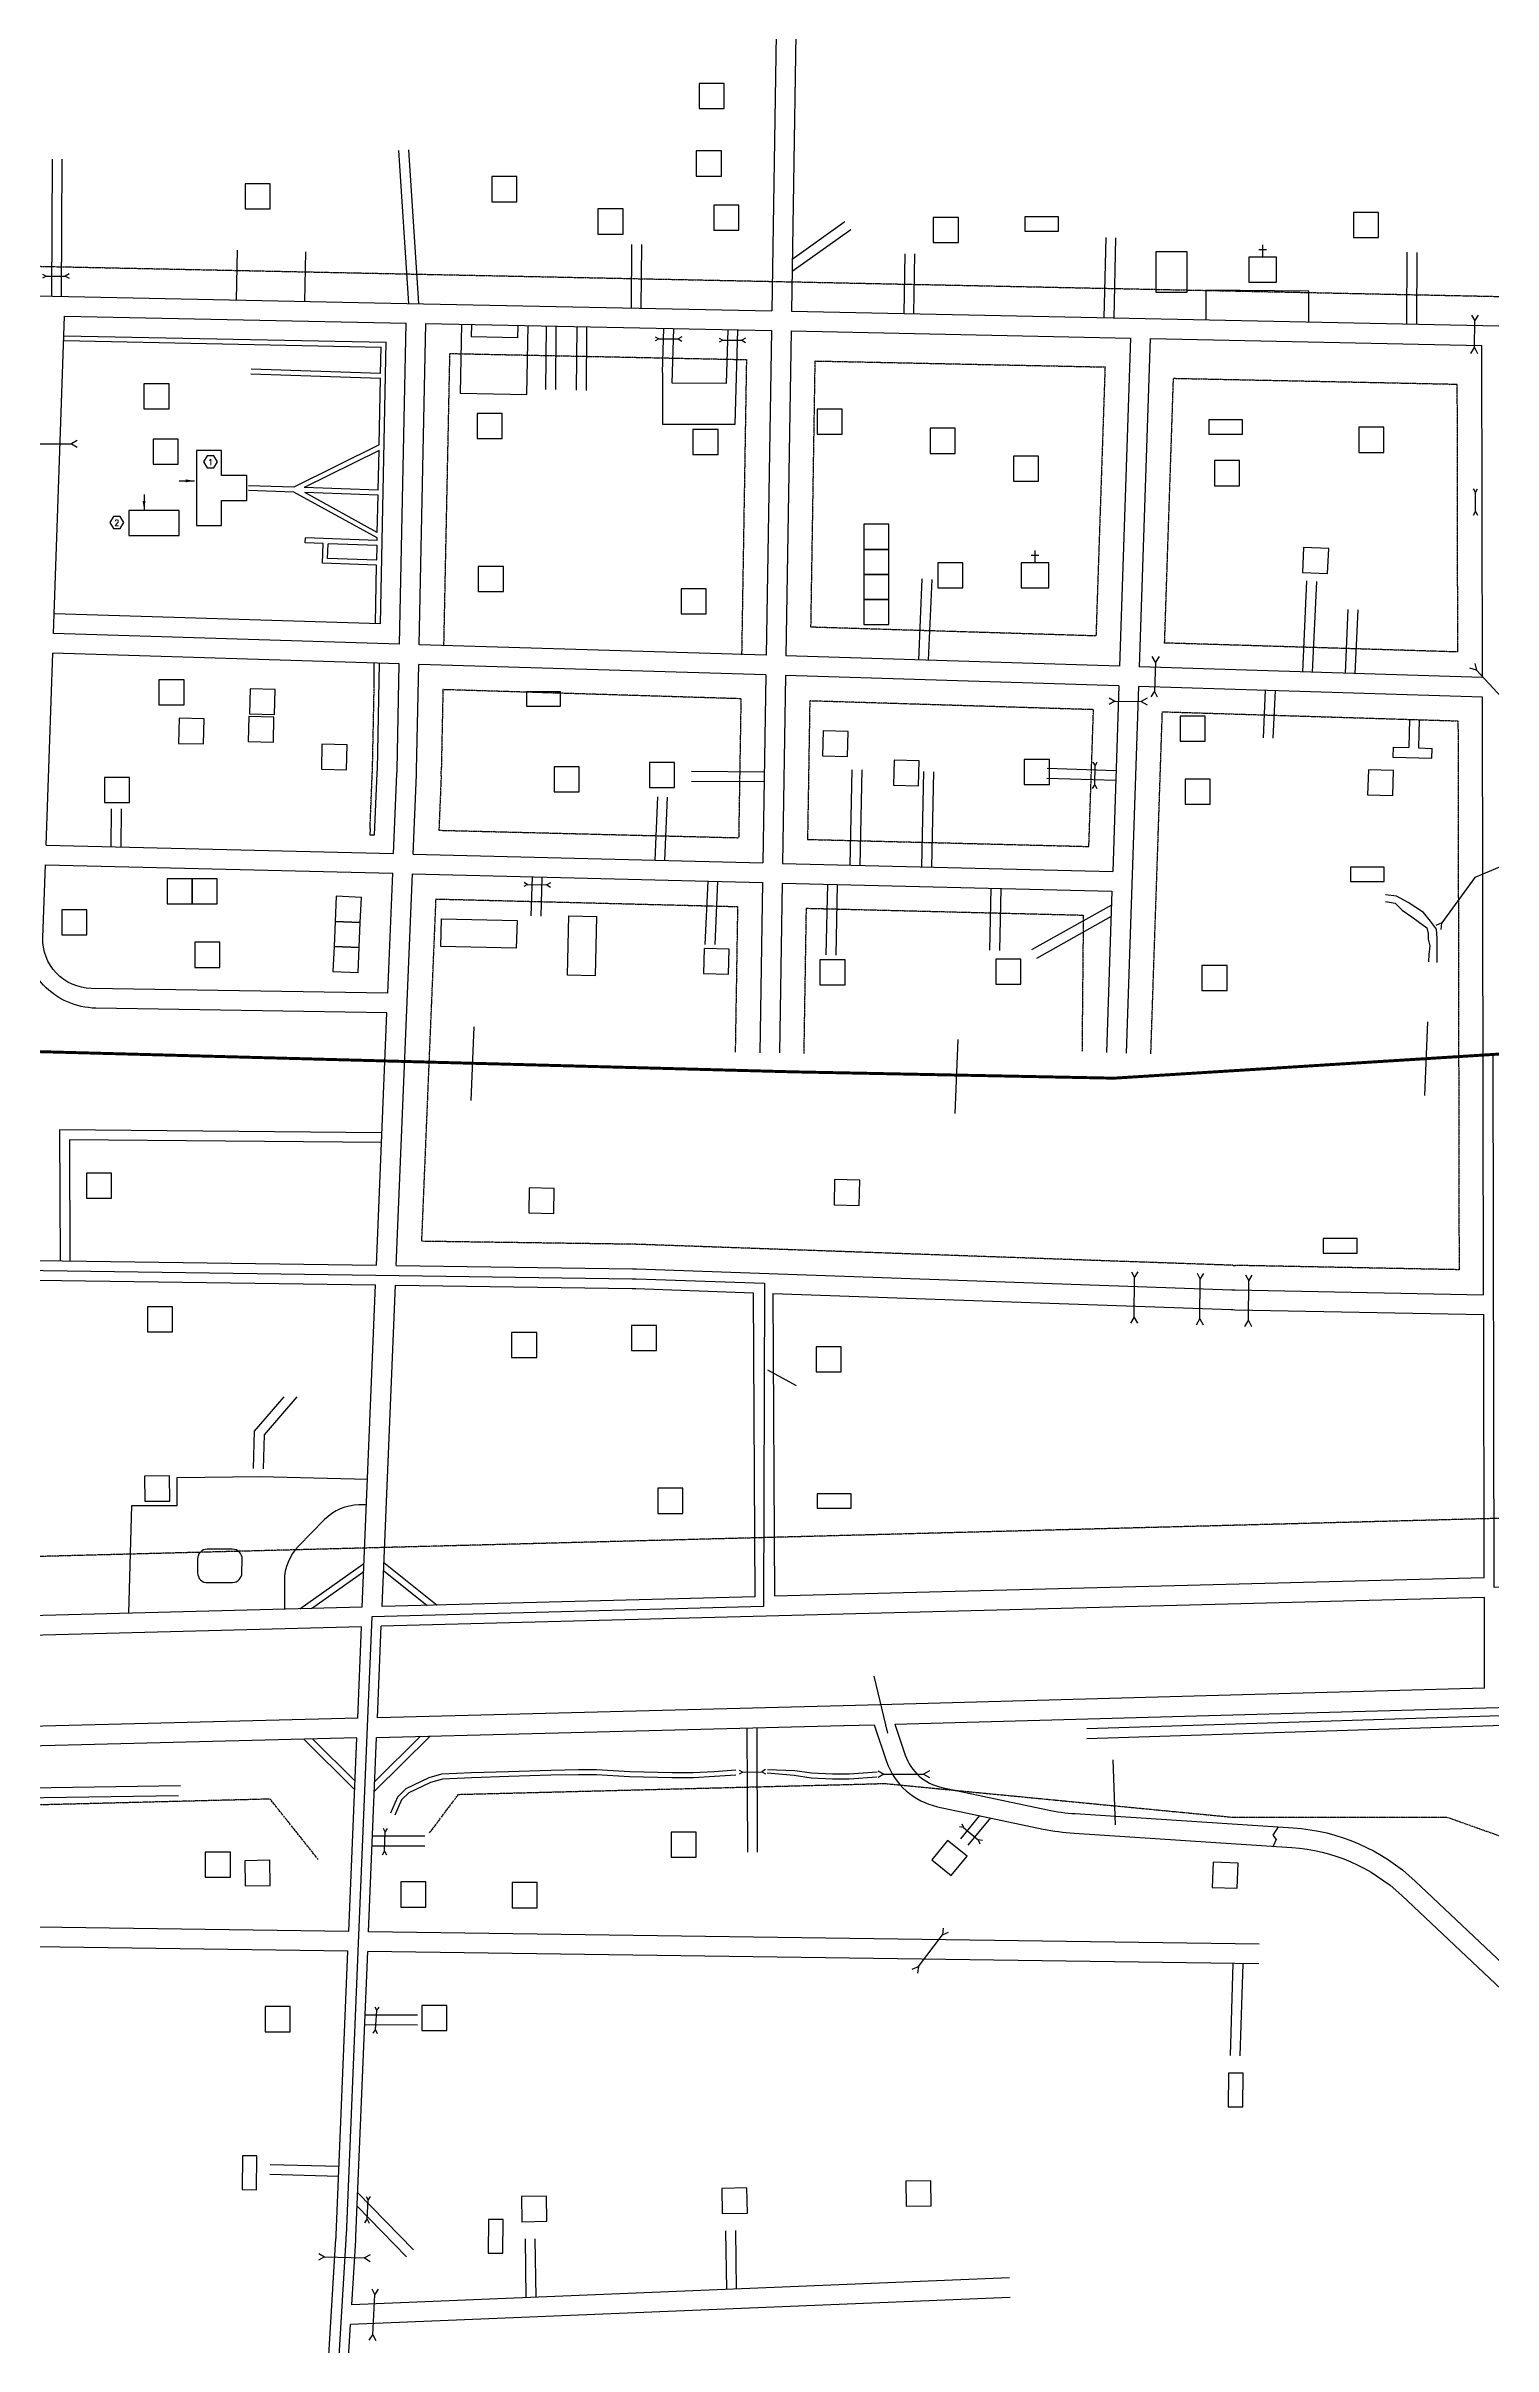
# Model space of a CAD drawing. Header units: inches. Extents: x 2666812 to 2767151, y 580083 to 705712.
# Drawn here: x 2702195 to 2703666, y 620232 to 622571 of the extents above; entities that cross this region are included whole.
import ezdxf
from ezdxf.enums import TextEntityAlignment as Align

# ---------------------------------------------------------------- set-up
doc = ezdxf.new("R2010")
doc.units = ezdxf.units.IN
doc.header["$MEASUREMENT"] = 0
doc.linetypes.add('PHANTOM', pattern=[2.5, 1.25, -0.25, 0.25, -0.25, 0.25, -0.25])
for name, color, linetype in [('BND-MCD', 42, 'Continuous'), ('PLD-LANDBASE', 252, 'Continuous'), ('PLD-PAR', 1, 'Continuous')]:
    doc.layers.add(name, color=color, linetype=linetype)
doc.styles.add('SIMPLEX', font='simplex.shx', dxfattribs={"height": 6})

# ---------------------------------------------------------------- blocks, each defined once
blk = doc.blocks.new('DWELLING2')
blk.add_lwpolyline([(28.3, -25.5), (28.3, 25.5), (-22.7, 25.5), (-22.7, -25.5)], close=True)
blk = doc.blocks.new('CULVERT')
for p, q in [((-52.3, 6.8), (-40.5, 0)), ((-40.5, 0), (-52.3, -6.8)), ((-40.5, 0), (40.5, 0)), ((52.3, 6.8), (40.5, 0)), ((40.5, 0), (52.3, -6.8))]:
    blk.add_line(p, q)
blk = doc.blocks.new('DRWAYCULVERT')
for p, q in [((-13.4, 2.1), (-9.7, 0)), ((-9.7, 0), (-13.4, -2.1)), ((-9.7, 0), (9.7, 0)), ((13.5, 2.2), (9.7, 0)), ((9.7, 0), (13.5, -2.2))]:
    blk.add_line(p, q)
blk = doc.blocks.new('HOUSETRL')
blk.add_lwpolyline([(-34.3, -14.8), (34.3, -14.8), (34.3, 14.8), (-34.3, 14.8)], close=True)
blk = doc.blocks.new('CHURCH')
for points in [[(0, 25.5), (0, 50.5)], [(-7.8, 41), (7.8, 41)]]:
    blk.add_lwpolyline(points)
blk.add_lwpolyline([(-28.3, -25.5), (28.3, -25.5), (28.3, 25.5), (-28.3, 25.5)], close=True)
blk = doc.blocks.new('TIC')
blk.add_line((0, -0.5), (0, 0.5))
blk = doc.blocks.new('CULVERT-LONG-PT1')
for p, q in [((-11.8, 6.8), (0, 0)), ((0, 0), (-11.8, -6.8))]:
    blk.add_line(p, q)
blk = doc.blocks.new('CULVERT-LONG-PT2')
for p, q in [((11.8, 6.8), (0, 0)), ((0, 0), (11.8, -6.8))]:
    blk.add_line(p, q)
blk = doc.blocks.new('SPLICE')
blk.add_lwpolyline([(0, 0, 0, 6, 0), (17.9, 0, 6, 6, 0)], format="xyseb")
blk = doc.blocks.new('PLD-MarkDwell')
blk.add_lwpolyline([(-3.5, 6.4), (-7, 0.3), (-3.5, -5.8), (3.5, -5.8), (7, 0.3), (3.5, 6.4)], close=True)
at = {"style": 'SIMPLEX'}
blk.add_attdef('LABEL', text='', height=6, dxfattribs=at).set_placement((0, 0), align=Align.MIDDLE)

msp = doc.modelspace()

# ---------------------------------------------------------------- linework, layer by layer
at = {"layer": 'BND-MCD'}
for points in [[(2706503.4, 622973.9), (2705036, 622617.6, 0.159728), (2704924.8, 622548.7), (2704888.3, 622505.4), (2704914.2, 622060, -0.010508), (2704914.5, 622052), (2704921.5, 621615.8, -0.012051), (2704921.4, 621606.7), (2704903.1, 621035.8), (2703667, 621003.6), (2703666, 621545.8), (2703279.4, 621521.5), (2702954.9, 621528.1), (2702539.6, 621539.2), (2700635, 621589.8), (2699184.8, 621628.5)], [(2699834.3, 620965.5), (2700299.6, 620921.6, 0.029288), (2700321.9, 620920.8), (2701676.5, 620952.1), (2701684.8, 621333), (2702530.3, 621321.2), (2702791, 621317.5, -0.005308), (2702795, 621317.4), (2702925.5, 621312.8), (2702924.5, 620984.2), (2702526.1, 620973.8), (2702521.8, 620870.2), (2702512, 620633.2), (2702500, 620344.4, -0.004635), (2702499.8, 620340.5), (2702409.1, 618831.1)]]:
    msp.add_lwpolyline(points, format="xyb", dxfattribs=at)
at = {"layer": 'PLD-LANDBASE'}
for p, q in [((2702821.7, 622186.6), (2702895.7, 622186.6)), ((2702458.5, 622065.7), (2702458.7, 622070.7)), ((2702476, 622045.1), (2702476.7, 622065.1)), ((2702481.2, 622049.9), (2702481.7, 622064.9)), ((2702958, 621208.7), (2702928.8, 621224.5)), ((2703050.6, 620855.5), (2703037, 620913.2)), ((2703279.5, 620828.2), (2703281.7, 620762.1))]:
    msp.add_line(p, q, dxfattribs=at)
at = {"layer": 'PLD-LANDBASE', "linetype": 'PHANTOM'}
for points in [[(2699582.5, 624285.5), (2700062.5, 623773.4, 0.030233), (2700072.1, 623764.2), (2700290.6, 623581.4), (2700353.4, 623541.8), (2700666.4, 623279.9, 0.006745), (2700668.5, 623278.2), (2700799.8, 623174.2), (2700849.3, 623122.2), (2701332.6, 622739.3, -0.05081), (2701374.8, 622698.3), (2701463.8, 622592.1), (2701488.1, 622578.8), (2701551, 622503.7, 0.138337), (2701779.4, 622385.5), (2701824.8, 622376.2, 0.045528), (2701842.9, 622374.1), (2702100.1, 622368.8), (2702099.7, 622348.8), (2702562.5, 622339.2), (2702953.4, 622331.2)], [(2702953.4, 622331.2), (2704015.8, 622309.2, 0.010658), (2704023.1, 622309.2), (2704889.7, 622328.2)], [(2702524.4, 621775.3), (2702526.7, 621831.8, 0.005212), (2702526.9, 621835.5), (2702528.6, 621918.6)], [(2702901.4, 621907.2), (2702598.5, 621916.5), (2702596.8, 621834, -0.005212), (2702596.7, 621828.9), (2702594.4, 621773.5), (2702899.1, 621765.9)], [(2703318.1, 621546), (2703329.8, 621894), (2703630.3, 621884.7), (2703631.4, 621326.6), (2703404.2, 621331, -0.003938), (2703401.4, 621331.1), (2702796.3, 621352.4, 0.005308), (2702791.5, 621352.5), (2702577, 621355.5), (2702591.5, 621703.6), (2702898, 621695.9), (2702895.6, 621547.7)]]:
    msp.add_lwpolyline(points, format="xyb", dxfattribs=at)
at = {"layer": 'PLD-LANDBASE'}
for points in [[(2702937.3, 622583.1), (2702932.8, 622301.6)], [(2702957.3, 622583.1), (2702952.8, 622301.3)], [(2702200.8, 622316.7), (2702201.6, 622455.8)], [(2702210.8, 622316.5), (2702211.6, 622455.8)], [(2702563.8, 622309.2), (2702553.7, 622464.7)], [(2702573.9, 622309), (2702563.7, 622465.4)], [(2702953.4, 622341.9), (2703013, 622384.4)], [(2702953.6, 622354.4), (2703007.2, 622392.6)], [(2702388.6, 622312.8), (2702389.6, 622363.5)], [(2702458.2, 622311), (2702459.2, 622361.7)], [(2702790.2, 622369.1), (2702789.7, 622304.5)], [(2702800.2, 622369), (2702799.7, 622304.3)], [(2703270.8, 622294.6), (2703272.6, 622376.1)], [(2703280.8, 622294.4), (2703282.6, 622375.9)], [(2703578.4, 622288.3), (2703578.8, 622361.2)], [(2703588.4, 622288), (2703588.8, 622361.1)], [(2703067.3, 622298.9), (2703068.2, 622359.8)], [(2703077.3, 622298.7), (2703078.2, 622359.6)], [(2701546.2, 622330.3), (2702561.8, 622309.2)], [(2703478.6, 622290.3), (2703478.6, 622321.6), (2703374, 622322.8), (2703374, 622292.5)], [(2702202.6, 621973.7), (2702213.8, 622296.4)], [(2702213.8, 622296.4), (2702561.2, 622289.3)], [(2702561.8, 622309.2), (2702932.8, 622301.6)], [(2703647, 622264.3), (2703647.5, 622291.4)], [(2702213.3, 622271.5), (2702535.7, 622264.8)], [(2702213.4, 622276.4), (2702540.8, 622269.7)], [(2702534.9, 621983.5), (2702540.8, 622269.7)], [(2702554.5, 621962.8), (2702561.2, 622289.3)], [(2702574.5, 621962.2), (2702581.2, 622288.8)], [(2702581.2, 622288.8), (2702932.4, 622281.6)], [(2702617.4, 622288.1), (2702616, 622217.9), (2702683.7, 622216.6), (2702685, 622286.7)], [(2702627.4, 622287.9), (2702627.1, 622275.3)], [(2702674.8, 622274.2), (2702627.1, 622275.3)], [(2702674.8, 622274.2), (2702675, 622286.9)], [(2702703.3, 622286.3), (2702702.8, 622221.8)], [(2702713.3, 622286.2), (2702712.8, 622221.6)], [(2702734.5, 622285.5), (2702734, 622221)], [(2702744.5, 622285.5), (2702744, 622220.8)], [(2702821.8, 622239), (2702823.1, 622283.8)], [(2702831.5, 622228.3), (2702833.1, 622283.6)], [(2702888, 622282.5), (2702886.4, 622227.8)], [(2702898, 622282.2), (2702895.2, 622186.6)], [(2702932.4, 622281.6), (2702927.1, 621951.4)], [(2702952.4, 622281.2), (2702947.1, 621950.8)], [(2702952.4, 622281.2), (2703297.5, 622274)], [(2703297.5, 622274), (2703286.3, 621940.3)], [(2703317.5, 622273.6), (2703306.3, 621939.7)], [(2703317.5, 622273.6), (2703654.5, 622266.6)], [(2703655.2, 621929), (2703654.5, 622266.6)], [(2702535.2, 622237.8), (2702535.7, 622264.8)], [(2702535.1, 622232.8), (2702403.3, 622237.4)], [(2702535.2, 622237.8), (2702403.4, 622242.3)], [(2702533.7, 622165.4), (2702535.1, 622232.8)], [(2702540.2, 622237.6), (2702540.2, 622237.6)], [(2702821.8, 622239), (2702821.8, 622186.6)], [(2702886.4, 622227.8), (2702831.5, 622228.3)], [(2702533.7, 622165.4), (2702447.1, 622122.3)], [(2702533.6, 622159.8), (2702457.6, 622122)], [(2702532.7, 622119.4), (2702533.6, 622159.8)], [(2702447, 622117.3), (2702400.8, 622118.9)], [(2702447.1, 622122.3), (2702401, 622123.9)], [(2702531.7, 622070.7), (2702447, 622117.3)], [(2702532.7, 622119.4), (2702457.6, 622122)], [(2702532.6, 622114.4), (2702458.1, 622116.9)], [(2702531.8, 622076.3), (2702458.1, 622116.9)], [(2702531.8, 622076.3), (2702532.6, 622114.4)], [(2702537.8, 622119.2), (2702537.7, 622119.2)], [(2702476.7, 622065.1), (2702458.5, 622065.7)], [(2702531.7, 622068.1), (2702458.7, 622070.7)], [(2702531.6, 622063.2), (2702481.7, 622064.9)], [(2702531.3, 622048.1), (2702531.6, 622063.2)], [(2702531.7, 622068.1), (2702531.7, 622070.7)], [(2702531.1, 622043.1), (2702476, 622045.1)], [(2702531.3, 622048.1), (2702481.2, 622049.9)], [(2702529.9, 621983.6), (2702531.1, 622043.1)], [(2703085.4, 622029), (2703081.8, 621946.6)], [(2703095.4, 622028.6), (2703091.8, 621946.3)], [(2703476.4, 622027.1), (2703472.2, 621934.6)], [(2703486.4, 622026.6), (2703482.2, 621934.3)], [(2702534.9, 621983.5), (2702203.2, 621993.6)], [(2703518.4, 621998.1), (2703515.5, 621933.3)], [(2703528.4, 621997.7), (2703525.5, 621933)], [(2702554.5, 621962.8), (2702202.6, 621973.7)], [(2702555.1, 621982.8), (2702554.9, 621982.8)], [(2702195.1, 621758.5), (2702201.9, 621953.7)], [(2702554.1, 621942.8), (2702201.9, 621953.7)], [(2702528.6, 621918.6), (2702528.6, 621943.6)], [(2702926.8, 621931.4), (2702574.1, 621942.2)], [(2702927.1, 621951.4), (2702574.5, 621962.2)], [(2703286.3, 621940.3), (2702947.1, 621950.8)], [(2703655.2, 621929), (2703306.3, 621939.7)], [(2703322.8, 621944.3), (2703321.8, 621915)], [(2702926.8, 621931.4), (2702923.7, 621740.3)], [(2702946.8, 621930.8), (2702943.7, 621739.8)], [(2703285.6, 621920.4), (2702946.8, 621930.8)], [(2703285.6, 621920.4), (2703279.3, 621731.4)], [(2703305.6, 621919.7), (2703293.1, 621546.8)], [(2703655.2, 621909), (2703305.6, 621919.7)], [(2703434.4, 621915.8), (2703432.3, 621867.6)], [(2703649, 621936.4), (2703687.5, 621894.8)], [(2703281.5, 621904.8), (2703308.4, 621904.5)], [(2703444.4, 621915.5), (2703442.2, 621867.1)], [(2703656.4, 621301.1), (2703655.2, 621909)], [(2703580.9, 621886.3), (2703580.2, 621857.5)], [(2703590.9, 621886), (2703590.2, 621857.2)], [(2703564.5, 621857.9), (2703564.2, 621847.9)], [(2703564.2, 621847.9), (2703603.8, 621846.7)], [(2703564.5, 621857.9), (2703580.2, 621857.5)], [(2703590.2, 621857.2), (2703604.1, 621856.7)], [(2703603.8, 621846.7), (2703604.1, 621856.7)], [(2702925, 621822.7), (2702851, 621823.1)], [(2702925.2, 621832.7), (2702851.1, 621833.1)], [(2703012.5, 621738.1), (2703014.6, 621835)], [(2703022.5, 621737.8), (2703024.6, 621834.8)], [(2703085.4, 621736.3), (2703087.5, 621833.2)], [(2703095.4, 621736), (2703097.5, 621833)], [(2703282.4, 621824.1), (2703212.5, 621826.2)], [(2703282.7, 621834), (2703212.8, 621836.2)], [(2702814.1, 621743), (2702816.9, 621807.4)], [(2702824.1, 621742.8), (2702826.9, 621807)], [(2702261.4, 621756.6), (2702261.7, 621795.2)], [(2702271.4, 621756.6), (2702271.7, 621795.2)], [(2702195.1, 621758.5), (2702548.4, 621749.7)], [(2702524.4, 621775.3), (2702524.3, 621768.8)], [(2702194.4, 621738.5), (2702547.5, 621729.7)], [(2702542.5, 621607.7), (2702547.5, 621729.7)], [(2702551, 621330.9), (2702567.5, 621729.2)], [(2702567.5, 621729.2), (2702923.4, 621720.3)], [(2702568.4, 621749.2), (2702923.7, 621740.3)], [(2702943.7, 621739.8), (2703279.3, 621731.4)], [(2703682.9, 621740.4), (2703647.5, 621725.4)], [(2702689.1, 621726.1), (2702688, 621686.4)], [(2702699.1, 621725.9), (2702698, 621686.1)], [(2702865.2, 621657.5), (2702868, 621721.9)], [(2702875.2, 621657.3), (2702878, 621721.4)], [(2702923.4, 621720.3), (2702920.6, 621547.3)], [(2702943.4, 621719.8), (2702940.6, 621547)], [(2702943.4, 621719.8), (2703278.6, 621711.4)], [(2702988.1, 621646.7), (2702989.7, 621718.6)], [(2702998.1, 621646.5), (2702999.7, 621718.4)], [(2703155.5, 621714.5), (2703154.1, 621651.4)], [(2703165.5, 621714.3), (2703164.1, 621651.2)], [(2703278.6, 621711.4), (2703273.1, 621547.5)], [(2703608.4, 621672.8), (2703602.3, 621681.1), (2703595.2, 621690), (2703579.5, 621700.1), (2703567.7, 621706.6), (2703556.7, 621707.9)], [(2703647.5, 621725.4), (2703613.9, 621679.3)], [(2703278.1, 621697.4), (2703196.8, 621651.9)], [(2703277.8, 621685.7), (2703201.7, 621643.2)], [(2703556.7, 621701.2), (2703566.5, 621699.2), (2703573.5, 621692.1), (2703583.5, 621685.6), (2703589.8, 621680.7), (2703598.7, 621674.2), (2703600.1, 621668.6), (2703600.1, 621662.6), (2703601.6, 621655.9), (2703600.7, 621647), (2703600.3, 621639.8)], [(2703609, 621638.9), (2703609, 621645.2), (2703609, 621655.2), (2703609, 621663.9), (2703608.4, 621672.8)], [(2702531, 621331.1), (2702541.6, 621587.7)], [(2702536.6, 621465.9), (2702208.7, 621468.9), (2702209.4, 621335.6)], [(2702536.2, 621455.9), (2702218.8, 621458.8), (2702219.4, 621335.5)], [(2701695, 621342.8), (2702531, 621331.1)], [(2701694.6, 621322.8), (2702530.1, 621311.2)], [(2702516.5, 620983.5), (2702530.1, 621311.2)], [(2702536.6, 620984.1), (2702550.2, 621310.9)], [(2702913.9, 621303.2), (2702915.7, 620994)], [(2702933.9, 621302.5), (2702935.7, 620994.5)], [(2703657, 621013.3), (2703656.5, 621281.1)], [(2702406, 621124.6), (2702407.1, 621162.4), (2702437.2, 621197.2)], [(2702416, 621124.3), (2702417, 621158.6), (2702450.4, 621197.2)], [(2702279.2, 620977.3), (2702282.3, 621086.9), (2702328.4, 621086.9), (2702328.5, 621115.3), (2702412.8, 621116.2), (2702522, 621113.8)], [(2702453.1, 620981.9), (2702518.2, 621028)], [(2702538.4, 621028.9), (2702592.7, 620985.5)], [(2702464.9, 620982.2), (2702518.1, 621019.8)], [(2702538.1, 621020.8), (2702582.5, 620985.3)], [(2703657, 621013.3), (2702935.7, 620994.5)], [(2703657.1, 620993.3), (2702535.8, 620964)], [(2702915.7, 620994), (2702536.6, 620984.1)], [(2703657.2, 620901.1), (2703657.1, 620993.3)], [(2702511.9, 620870.6), (2702515.7, 620963.5)], [(2702531.9, 620871.1), (2702535.8, 620964)], [(2702511.9, 620870.6), (2701684.3, 620849.7)], [(2703253, 620860), (2703771.2, 620876.3)], [(2703253, 620850), (2703687.5, 620863.7)], [(2702511, 620850.6), (2701683.9, 620829.7)], [(2702457, 620849.2), (2702508.8, 620797.8)], [(2702466.1, 620849.4), (2702509.2, 620806.6)], [(2702502.8, 620653.6), (2702511, 620850.6)], [(2702522.9, 620653.3), (2702531.1, 620851.1)], [(2702528.8, 620796.4), (2702585.4, 620852.4)], [(2702529.2, 620806.1), (2702575.8, 620852.2)], [(2702907.5, 620860.6), (2702908, 620734.4)], [(2702917.5, 620860.8), (2702918, 620734.5)], [(2702896.1, 620817.6), (2702874.2, 620816.2), (2702852.9, 620815.1), (2702831.4, 620815.1), (2702788.4, 620815.9), (2702754.6, 620817.9), (2702736.3, 620817.9), (2702708.3, 620817.5), (2702665.2, 620816.2), (2702627.6, 620814.9), (2702597.1, 620813.5), (2702584.1, 620810), (2702560.8, 620798.8), (2702552.3, 620790.2), (2702545.1, 620774.1)], [(2703039.8, 620815.7), (2703011.4, 620813.7), (2702994.6, 620813.7), (2702973.3, 620814.6), (2702956.2, 620817.1), (2702928.3, 620818.1)], [(2701805.3, 620794.1), (2702331.7, 620802.1)], [(2702896.4, 620812.6), (2702874.5, 620811.2), (2702853.1, 620810.1), (2702831.3, 620810.1), (2702788.2, 620810.9), (2702754.5, 620812.9), (2702736.2, 620812.9), (2702708.3, 620812.5), (2702665.5, 620811.2), (2702627.8, 620809.9), (2702597.9, 620808.6), (2702585.8, 620805.3), (2702563.7, 620794.6), (2702556.5, 620787.4), (2702549.7, 620772.1)], [(2703039.7, 620810.7), (2703011.3, 620808.7), (2702994.5, 620808.7), (2702972.8, 620809.6), (2702955.4, 620812.2), (2702928, 620814.8)], [(2701805.2, 620784.1), (2702329.8, 620792.1)], [(2703144, 620771.6), (2703124.5, 620747.8)], [(2702526.9, 620750.8), (2702580, 620750.8)], [(2703155.1, 620769.3), (2703132.2, 620741.5)], [(2703447.4, 620760), (2703442.1, 620751.6), (2703445.4, 620747.2), (2703442.3, 620740.3)], [(2702526.5, 620740.8), (2702580, 620740.8)], [(2703428.3, 620640.7), (2702522.9, 620653.3)], [(2703428, 620620.7), (2702522, 620633.3)], [(2703401.5, 620621), (2703398.6, 620527.6)], [(2703411.5, 620620.9), (2703408.6, 620527.3)], [(2702519.4, 620569), (2702572.7, 620568.8)], [(2702518.9, 620559), (2702572.6, 620558.8)], [(2702492.5, 620404.6), (2702422.7, 620406.5)], [(2702492.9, 620414.6), (2702422.9, 620416.5)], [(2702511.3, 620374.4), (2702561.4, 620322.9)], [(2702511.8, 620388.1), (2702568.6, 620329.9)], [(2702887, 620289.6), (2702886.1, 620349.4)], [(2702897, 620290), (2702896.1, 620349.6)], [(2702683.2, 620281.2), (2702682.3, 620341.1)], [(2702693.2, 620281.6), (2702692.3, 620341.2)], [(2703175.2, 620281.4), (2702504.6, 620253.9)], [(2703174.4, 620301.4), (2702505.8, 620274)]]:
    msp.add_lwpolyline(points, dxfattribs=at)
msp.add_lwpolyline([(2703323.3, 622361.6), (2703323.3, 622320.8), (2703354.9, 622320.8), (2703354.9, 622361.6), (2703323.3, 622361.6)], close=True, dxfattribs=at)
for points in [[(2702952.8, 622301.3), (2704015.2, 622279.2, 0.01066), (2704023.7, 622279.2), (2704890.4, 622298.2)], [(2702541.6, 621587.7), (2702245.7, 621592.6, -0.419498), (2702172, 621670.2), (2702181.9, 621954.3)], [(2702524.3, 621768.8), (2702529.1, 621768.8), (2702531.7, 621831.6, 0.005212), (2702531.9, 621835.4), (2702534.1, 621943.3)], [(2702548.4, 621749.7), (2702551.7, 621830.8, 0.005212), (2702551.9, 621835), (2702554.1, 621942.8)], [(2702568.4, 621749.2), (2702571.7, 621830, 0.005212), (2702571.8, 621834.5), (2702574.1, 621942.2)], [(2702542.5, 621607.7), (2702241, 621612.7, -0.419498), (2702191.8, 621664.4), (2702194.4, 621738.5)], [(2702550.2, 621310.9), (2702790.9, 621307.5, -0.005308), (2702794.7, 621307.4), (2702913.9, 621303.2)], [(2702551, 621330.9), (2702791.1, 621327.5, -0.005308), (2702795.4, 621327.4), (2703400.5, 621306.1, 0.003938), (2703403.7, 621306), (2703656.4, 621301.1)], [(2702933.9, 621302.5), (2703399.8, 621286.1, 0.003938), (2703403.3, 621286), (2703656.5, 621281.1)], [(2702520.9, 621087.5), (2702513.1, 621087.4, 0.197269), (2702478.2, 621072.5), (2702451.7, 621045.5, 0.196965), (2702437.3, 621010.4), (2702437.3, 620981.5)], [(2702349.1, 621018.4, 0.425305), (2702359.4, 621008.4), (2702384.6, 621008.5, 0.397529), (2702394.2, 621018.3), (2702394.5, 621032.2, 0.425096), (2702384.3, 621042.4), (2702358.9, 621042.5, 0.409117), (2702349.1, 621032.5), (2702349.1, 621018.4)], [(2702516.5, 620983.5), (2701828.3, 620965.6, -0.000751), (2701827.8, 620965.6), (2701686.8, 620962.3)], [(2702515.7, 620963.5), (2701828.9, 620945.6, -0.000751), (2701828.3, 620945.6), (2701686.3, 620942.3)], [(2703057.8, 620864.5), (2705340, 620927.6, 0.000382), (2705340.3, 620927.6), (2705675, 620937.4)], [(2703657.2, 620901.1), (2703005.7, 620883, -0.000607), (2703005.3, 620883), (2702531.9, 620871.1)], [(2702531.1, 620851.1), (2703005.8, 620863, 0.000607), (2703006.3, 620863.1), (2703036.9, 620863.9)], [(2703036.9, 620863.9), (2703049.5, 620826.6, 0.264629), (2703101.3, 620780.6), (2703208.8, 620757.9, 0.035839), (2703240, 620753.6), (2703461.3, 620739.1, -0.174546), (2703573.1, 620690.4), (2703871, 620409.2, 0.185806), (2704017.2, 620349.3), (2704023.1, 620349.1)], [(2703057.8, 620864.5), (2703068.5, 620833, 0.264629), (2703105.5, 620800.2), (2703212.9, 620777.4, 0.035839), (2703241.3, 620773.5), (2703462.6, 620759.1, -0.174546), (2703586.9, 620704.9), (2703884.7, 620423.8, 0.185806), (2704017.7, 620369.2), (2704023.6, 620369.1)], [(2702502.8, 620653.6), (2701870.3, 620662.4, 0.291063), (2701801.7, 620620.1), (2701761.7, 620537.7, -0.193958), (2701734, 620512.6), (2701709.9, 620503.7, -0.043203), (2701676.6, 620494.6)], [(2702502, 620633.6), (2701866.8, 620642.4, 0.291063), (2701821.1, 620614.3), (2701776.2, 620521.7, -0.193958), (2701748.5, 620496.6), (2701716.8, 620484.9, -0.047852), (2701676.1, 620474.2)], [(2702194.3, 618070.4), (2702233.2, 618093, 0.097855), (2702291.4, 618144.2), (2702312.1, 618171.2, 0.114131), (2702349.4, 618253.3), (2702367.9, 618344.6, 0.034897), (2702371.5, 618372.2), (2702489.8, 620341.1, 0.004635), (2702490, 620344.8), (2702502, 620633.6)], [(2702505.8, 620274), (2702509.8, 620339.9, 0.004635), (2702510, 620344), (2702522, 620633.3)], [(2702199.5, 618050.3), (2702243.2, 618075.7, 0.097855), (2702307.3, 618132.1), (2702328, 618159.1, 0.114131), (2702369, 618249.3), (2702387.5, 618340.6, 0.034897), (2702391.5, 618371), (2702504.6, 620253.9)]]:
    msp.add_lwpolyline(points, format="xyb", dxfattribs=at)
at = {"layer": 'PLD-LANDBASE', "linetype": 'PHANTOM'}
for points in [[(2702599.5, 621961.7), (2702605.6, 622258.3), (2702907, 622252.1), (2702902.1, 621951.8)], [(2703630.1, 621954.8), (2703332.1, 621963.9), (2703341.1, 622233.1), (2703629.6, 622227.1)], [(2703630.1, 621954.8), (2703629.6, 622227.1)], [(2702901.4, 621907.2), (2702899.1, 621765.9)], [(2702969.1, 621764.2), (2703255.1, 621757), (2703259.8, 621896.1), (2702971.4, 621905), (2702969.1, 621764.2)], [(2702965.6, 621546.6), (2702968, 621694.2), (2703249.4, 621687.2), (2703248.1, 621548.3)]]:
    msp.add_lwpolyline(points, dxfattribs=at)
msp.add_lwpolyline([(2702972.6, 621980), (2702976.9, 622250.7), (2703271.5, 622244.6), (2703262.3, 621971.1), (2702972.6, 621980)], close=True, dxfattribs=at)
at = {"layer": 'PLD-LANDBASE', "const_width": 3}
for points in [[(2699184.8, 621628.5), (2700634.9, 621590.1), (2702540.7, 621538.9)], [(2703280.5, 621521.4), (2703688, 621546.9)], [(2702540.7, 621538.9), (2702955.8, 621527.8)], [(2702955.8, 621527.8), (2703280.5, 621521.4)]]:
    msp.add_lwpolyline(points, dxfattribs=at)
at = {"layer": 'PLD-LANDBASE', "linetype": 'PHANTOM', "flags": 128}
for points in [[(2704464, 621094.4), (2703655.5, 621073.3), (2702914.1, 621053.9), (2702535, 621044)], [(2703047.3, 620804.2), (2703400.2, 620770)], [(2702471.7, 620726.9), (2702422.9, 620788.3), (2701665.4, 620769.2)], [(2703400.2, 620770), (2703619, 620770), (2703743.9, 620725.6), (2703901.2, 620792)]]:
    msp.add_lwpolyline(points, dxfattribs=at)
for points in [[(2702535, 621044), (2701826.8, 621025.6, -0.000751), (2701826.4, 621025.6), (2701738.1, 621023.5)], [(2702584.9, 620753.9), (2702614.3, 620793.1), (2703007.3, 620803.1, 0.000607), (2703007.9, 620803.1), (2703047.3, 620804.2)]]:
    msp.add_lwpolyline(points, format="xyb", dxfattribs=at)
at = {"layer": 'PLD-PAR'}
for points in [[(2702373.5, 622134.3), (2702373.5, 622159.8), (2702347.9, 622159.8), (2702347.9, 622083.3), (2702373.5, 622083.3), (2702373.5, 622108.8), (2702399, 622108.8), (2702399, 622134.3), (2702373.5, 622134.3)], [(2702330.3, 622128.8), (2702345.9, 622128.8)], [(2702294.7, 622115), (2702294.7, 622099.5)], [(2702279.3, 622098.8), (2702279.3, 622073.3), (2702330.3, 622073.3), (2702330.3, 622098.8), (2702279.3, 622098.8)]]:
    msp.add_lwpolyline(points, dxfattribs=at)
for points in [[(2702597.1, 621683.4), (2702673.8, 621681.7), (2702673.1, 621653.6), (2702596.4, 621655.3), (2702597.1, 621683.4)], [(2702725, 621626.1), (2702726.5, 621686.4), (2702754.7, 621685.7), (2702753.2, 621625.4), (2702725, 621626.1)]]:
    msp.add_lwpolyline(points, close=True, dxfattribs=at)

# ---------------------------------------------------------------- block references
at = {"layer": 'PLD-LANDBASE'}
for p in [(2702204.9, 622337), (2702827.8, 622273.2), (2702892.6, 622271.8)]:
    msp.add_blockref('DRWAYCULVERT', p, dxfattribs=at)
for name, p, xscale, yscale, zscale, rotation in [('CULVERT-LONG-PT2', (2703647.5, 622291.4), 0.5, 0.5, 0.5, 88.95789177923946), ('CULVERT-LONG-PT1', (2703647, 622264.3), 0.5, 0.5, 0.5, 88.95789177923946), ('CULVERT-LONG-PT1', (2703322.8, 621944.3), 0.5, 0.5, 0.5, 268.0581018506249), ('CULVERT-LONG-PT1', (2703649, 621936.4), 0.5, 0.5, 0.5, 312.8576902768212), ('CULVERT-LONG-PT1', (2703281.5, 621904.8), 0.4999999999999999, 0.4999999999999999, 0.4999999999999999, 359.4694383908493), ('CULVERT-LONG-PT2', (2703308.4, 621904.5), 0.4999999999999999, 0.4999999999999999, 0.4999999999999999, 359.4694383908493), ('CULVERT-LONG-PT2', (2703321.8, 621915), 0.5, 0.5, 0.5, 268.0581018506249), ('CULVERT-LONG-PT2', (2703613.9, 621679.3), 0.5, 0.5, 0.5, 233.8767085239175), ('TIC', (2702628.7, 621536.3), 74.99999999982678, 74.99999999982678, 74.99999999982678, 357.6840943656516), ('TIC', (2703598, 621541.3), 74.99999999982678, 74.99999999982678, 74.99999999982678, 357.6840943656516), ('TIC', (2703120.7, 621523.1), 74.99999999982678, 74.99999999982678, 74.99999999982678, 357.6840943656516), ('CULVERT', (2703301.4, 621298.3), 0.5, 0.5, 0.5, 89.35187265788204), ('CULVERT', (2703368.2, 621296.8), 0.5, 0.5, 0.5, 89.48120462481864), ('CULVERT', (2703417.4, 621295.1), 0.5, 0.5, 0.5, 89.48120462481864), ('CULVERT', (2703094, 620634.2), 0.5, 0.5, 0.5, 53.04385620082603), ('CULVERT', (2702498.4, 620322.3), 0.4999999999999999, 0.4999999999999999, 0.4999999999999999, 358.5085209398828), ('CULVERT', (2702528.2, 620263.9), 0.5, 0.5, 0.5, 87.01718590029489)]:
    msp.add_blockref(name, p, dxfattribs=dict(at, xscale=xscale, yscale=yscale, zscale=zscale, rotation=rotation))
at = {"layer": 'PLD-LANDBASE', "xscale": 0.5, "yscale": 0.5, "zscale": 0.5}
for p in [(2702200.6, 622166.3), (2703066.9, 620813.6)]:
    msp.add_blockref('CULVERT', p, dxfattribs=at)
at = {"layer": 'PLD-LANDBASE'}
for p, rotation in [((2703648.1, 622107.3), 90), ((2703261.2, 621829.3), 89.19341057840857), ((2702694.3, 621718.2), 358.6154483961856), ((2702912.9, 620815.9), 0.8182625493872513), ((2702539.4, 620745.1), 88.36226136214326), ((2703135.1, 620753.1), 320.3874790968797), ((2702530.6, 620563.5), 85.60012734304885), ((2702522, 620370.7), 86.93316004711852)]:
    msp.add_blockref('DRWAYCULVERT', p, dxfattribs=dict(at, rotation=rotation))
at = {"layer": 'PLD-PAR', "xscale": 0.5, "yscale": 0.5, "zscale": 0.5}
for name, p in [('DWELLING2', (2702870.2, 622520.1)), ('DWELLING2', (2702867.4, 622451.5)), ('DWELLING2', (2702408.9, 622418)), ('DWELLING2', (2702659.6, 622425.4)), ('DWELLING2', (2702885.1, 622396.5)), ('DWELLING2', (2702767.4, 622392.5)), ('DWELLING2', (2703108.3, 622383.9)), ('HOUSETRL', (2703207.2, 622390)), ('DWELLING2', (2703535.4, 622389)), ('CHURCH', (2703431.8, 622343.5)), ('DWELLING2', (2702305.9, 622214.7)), ('DWELLING2', (2702644.7, 622184.7)), ('DWELLING2', (2702990.2, 622189.1)), ('DWELLING2', (2702864, 622168.4)), ('DWELLING2', (2703105.2, 622169.5)), ('HOUSETRL', (2703394.2, 622183.6)), ('DWELLING2', (2703540.8, 622170.5)), ('DWELLING2', (2702315.3, 622158.6)), ('DWELLING2', (2703189.9, 622141.3)), ('DWELLING2', (2703394.1, 622136.6)), ('DWELLING2', (2703037.6, 622071.9)), ('DWELLING2', (2703037.6, 622046.4)), ('CHURCH', (2703200.4, 622032.7)), ('DWELLING2', (2702645.8, 622029.1)), ('DWELLING2', (2703037.6, 622020.9)), ('DWELLING2', (2703112.8, 622032.6)), ('DWELLING2', (2702852, 622006.3)), ('DWELLING2', (2703037.6, 621995.4)), ('DWELLING2', (2702321.2, 621913.7)), ('HOUSETRL', (2702700.7, 621907)), ('DWELLING2', (2703359.2, 621876.7)), ('DWELLING2', (2703200.8, 621832.7)), ('DWELLING2', (2702265.7, 621814.4)), ('DWELLING2', (2702722.8, 621825.2)), ('DWELLING2', (2702819.8, 621829.7)), ('DWELLING2', (2703364.3, 621812.7)), ('HOUSETRL', (2703538.1, 621728.7)), ('DWELLING2', (2702329.5, 621711.5)), ('DWELLING2', (2702355, 621711.5)), ('DWELLING2', (2702222.4, 621679.8)), ('DWELLING2', (2702357.5, 621646.8)), ('DWELLING2', (2702993.1, 621629.1)), ('DWELLING2', (2703171.9, 621629.7)), ('DWELLING2', (2703381.4, 621623.2)), ('DWELLING2', (2702247.4, 621412.1)), ('HOUSETRL', (2703510.5, 621351)), ('DWELLING2', (2702309.5, 621276.2)), ('DWELLING2', (2702679.7, 621250.1)), ('DWELLING2', (2702801.4, 621257.1)), ('DWELLING2', (2702989.1, 621235.4)), ('DWELLING2', (2702828.2, 621091.6)), ('HOUSETRL', (2702996.2, 621091.4)), ('DWELLING2', (2702841.8, 620741.9)), ('DWELLING2', (2702368.3, 620721.7)), ('DWELLING2', (2702566.9, 620691.3)), ('DWELLING2', (2702680.2, 620690.6)), ('DWELLING2', (2702429, 620564.5)), ('DWELLING2', (2702588.4, 620565.8))]:
    msp.add_blockref(name, p, dxfattribs=at)
at = {"layer": 'PLD-PAR'}
for p, values in [((2702362.2, 622147.8), {'LABEL': '1'}), ((2702267, 622086.1), {'LABEL': '2'})]:
    msp.add_blockref('PLD-MarkDwell', p, dxfattribs=at).add_auto_attribs(values)
for name, p, xscale, yscale, zscale, rotation in [('SPLICE', (2702345.9, 622128.8), 0.5, 0.5, 0.5, 180), ('SPLICE', (2702294.7, 622099.5), 0.5, 0.5, 0.5, 90), ('DWELLING2', (2703484.2, 622047.8), 0.5, 0.5, 0.5, 357.454057063955), ('DWELLING2', (2702413.5, 621904.2), 0.4999999999999999, 0.4999999999999999, 0.4999999999999999, 358.6430085049563), ('DWELLING2', (2702341.4, 621874.3), 0.4999999999999999, 0.4999999999999999, 0.4999999999999999, 358.6430085049563), ('DWELLING2', (2702412.3, 621876.2), 0.4999999999999999, 0.4999999999999999, 0.4999999999999999, 358.6430085049563), ('DWELLING2', (2702996, 621861.6), 0.5, 0.5, 0.5, 358.7457477040452), ('DWELLING2', (2702486.6, 621848.1), 0.4999999999999999, 0.4999999999999999, 0.4999999999999999, 358.6430085049563), ('DWELLING2', (2703068.1, 621831.8), 0.5, 0.5, 0.5, 358.7457477040452), ('DWELLING2', (2703550.2, 621821.9), 0.5, 0.5, 0.5, 358.3348651759168), ('DWELLING2', (2702500.9, 621693.1), 0.4999999999999999, 0.4999999999999999, 0.4999999999999999, 357.4715741911866), ('DWELLING2', (2702499.7, 621667.6), 0.4999999999999999, 0.4999999999999999, 0.4999999999999999, 357.4715741911866), ('DWELLING2', (2702498.6, 621642.1), 0.4999999999999999, 0.4999999999999999, 0.4999999999999999, 357.4715741911866), ('DWELLING2', (2702875, 621640.2), 0.4999999999999999, 0.4999999999999999, 0.4999999999999999, 358.4996610854725), ('DWELLING2', (2702697.3, 621396.9), 0.4999999999999999, 0.4999999999999999, 0.4999999999999999, 358.7344471525759), ('DWELLING2', (2703007.7, 621405.2), 0.4999999999999999, 0.4999999999999999, 0.4999999999999999, 358.4996610854725), ('DWELLING2', (2702306.6, 621104), 0.5, 0.5, 0.5, 0.5587751260296779), ('DWELLING2', (2703112.2, 620729.3), 0.5, 0.5, 0.5, 321.2563581935847), ('DWELLING2', (2702408.6, 620713.1), 0.5, 0.5, 0.5, 0.8347122481834607), ('DWELLING2', (2703392.3, 620710.9), 0.5, 0.5, 0.5, 357.8799429266211), ('HOUSETRL', (2703404.4, 620492.5), 0.5, 0.5, 0.5, 269.4789000610877), ('HOUSETRL', (2702401.9, 620408.3), 0.5, 0.5, 0.5, 269.5302133407519), ('DWELLING2', (2703080.5, 620387.2), 0.5, 0.5, 0.5, 0.8347122481834607), ('DWELLING2', (2702689.8, 620371.5), 0.5, 0.5, 0.5, 0.8347122481834607), ('DWELLING2', (2702893.6, 620379.9), 0.5, 0.5, 0.5, 0.8347122481834607), ('HOUSETRL', (2702652.2, 620343.7), 0.4999999999999999, 0.4999999999999999, 0.4999999999999999, 269.3902794699351)]:
    msp.add_blockref(name, p, dxfattribs=dict(at, xscale=xscale, yscale=yscale, zscale=zscale, rotation=rotation))

doc.saveas('drawing.dxf')
